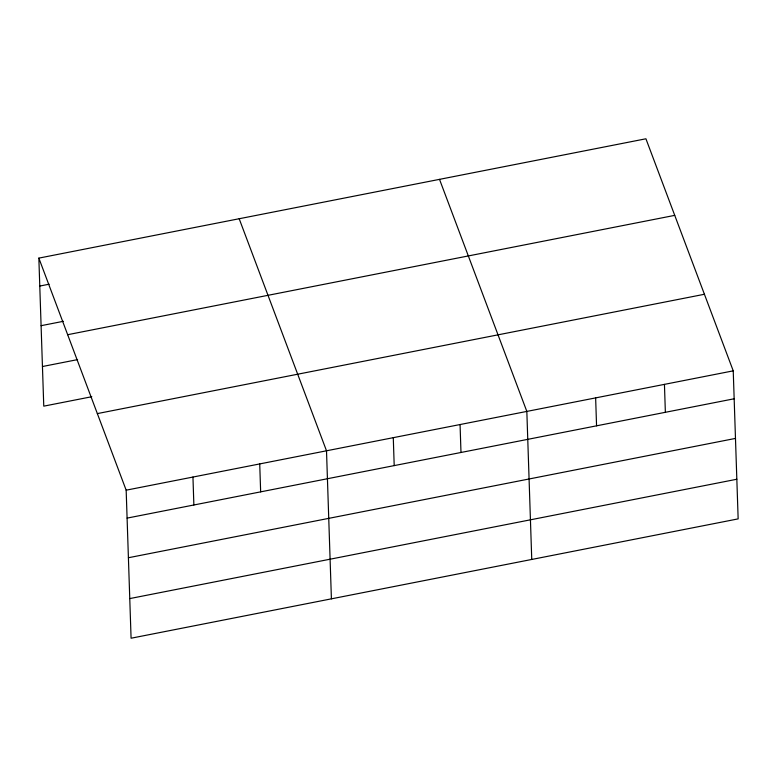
<?xml version="1.0" encoding="UTF-8"?>
<svg xmlns="http://www.w3.org/2000/svg" width="777" height="777" viewBox="0 0 777 777"><rect width="100%" height="100%" fill="white"/><g stroke="black" fill="none" stroke-linecap="round" stroke-linejoin="round"><path stroke-width="1.17" d="M38.85 258.119L645.92 138.782L733.235 370.843L738.15 518.881L131.08 638.218L126.165 490.18L38.85 258.119L43.765 406.157L91.793 396.717M39.773 286.053L49.145 284.207M41.094 325.689L63.355 321.309M67.667 334.702L674.737 215.365M42.444 366.521L77.593 359.615M97.348 413.597L704.428 294.269M126.165 490.18L733.235 370.843M127.098 518.113L734.168 398.776M128.409 557.74L735.479 438.413M129.769 598.581L736.839 479.244M439.52 179.361L526.835 411.421L531.75 559.45M239.18 218.735L326.505 450.796L331.41 598.834M664.442 384.372L665.365 412.296M595.638 397.892L596.561 425.825M460.062 424.543L460.984 452.476M393.279 437.674L394.201 465.608M259.722 463.927L260.654 491.86M192.949 477.049L193.871 504.982"/></g></svg>
